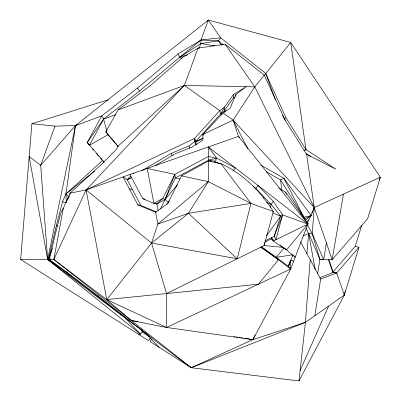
<?xml version="1.0" encoding="UTF-8"?>
<svg xmlns="http://www.w3.org/2000/svg" width="401" height="401" viewBox="0 0 401 401"><rect width="100%" height="100%" fill="white"/><g stroke="black" fill="none" stroke-linecap="round" stroke-linejoin="round"><path stroke-width="0.6" d="M155.022 165.698L174.761 154.039L192.545 146.816L202.861 140.165L202.861 134.49L223.051 112.972L233.111 120.125L238.51 136.36L307.913 224.044L273.327 241.051L271.597 238.801L271.622 237.593L273.327 241.051L286.58 249.948L295.211 257.231L293.727 255.597M224.324 112.26L224.635 106.987L233.422 94.536L246.159 86.696L235.923 94.521L230.144 108.235L223.051 112.972M196.054 144.335L195.883 141.899L195.487 141.653L220.69 113.869L224.48 110.571L233.262 98.12L233.422 94.536M235.873 95.714L235.923 94.521M199.147 48.14L200.836 43.529L201.001 40.02L208.314 20.05L290.71 42.446L380.338 177.212L367.667 218.705L332.138 259.683L319.913 259.392L308.645 233.342L306.058 228.61M151.884 338.83L150.114 341.617L191.267 367.732L298.996 380.95L305.412 322.339L310.224 259.683L300.474 241.873M317.612 273.918L319.913 259.392L312.224 233.618L314.229 207.548L306.645 154.3L285.201 120.29L282.489 115.373M150.385 337.883L148.616 340.67L20.662 259.482L31.885 123.759L108.22 99.774M306.895 253.808L308.645 233.342L312.224 233.618L323.722 259.683L326.379 242.926M306.645 154.3L335.797 169.137L305.963 149.518L286.038 117.879L265.683 73.418L220.665 37.799L208.314 20.05L75.463 125.603L65.929 193.974L66.235 202.685L62.491 201.813L56.315 225.753L48.401 259.482C80.581 282.394 111.127 307.457 142.766 331.081L145.267 332.845M319.712 277.672L332.885 272.66L333.081 271.848L355.316 246.204L358.93 247.307L344.319 295.146L305.412 322.339L252.926 339.617L166.54 327.472L166.54 293.547L264.129 245.572L264.605 242.53M314.835 315.752L320.655 279.051L310.224 259.683M343.426 194.149L332.138 259.683L314.229 207.548L254.81 86.867L225.141 44.23L198.049 48.085L182.921 57.253L150.119 85.744L118.089 109.889L105.764 131.949L118.215 146.701M305.412 322.339L191.267 367.732L53.834 259.482L63.288 208.269L70.08 193.137L103.222 162.676L116.696 149.062L118.089 146.18L184.37 85.453L198.049 48.085L199.292 48.045M69.844 194.35L70.08 193.137L86.105 189.914L238.51 136.36L239.397 137.994M140.631 328.835L142.766 331.081L140.47 334.168L47.634 259.482L75.463 125.603L77.142 124.771M298.996 380.95L344.319 295.146L345.136 291.522M270.419 207.322L271.096 204.335L273.327 201.342L258.114 185.508L255.883 188.5L254.72 188.219M67.894 199.267L68.31 197.462M63.288 208.269L60.817 212.841L55.538 233.252L49.378 259.482C97.684 294.249 143.232 332.614 191.267 367.732L252.926 339.617L290.71 268.996L288.484 266.54L289.056 264.134M225.141 44.23L264.259 75.177L254.81 86.867L184.37 85.453L86.105 189.914L151.553 243.056L237.227 258.795L250.936 203.387L220.866 163.583L208.314 161.037L181.533 175.864L167.778 203.392L166.946 204.249M264.129 245.572L273.327 211.507C260.54 191.212 242.861 173.613 220.866 163.583L219.658 163.683M273.327 201.342L282.6 214.866L275.868 239.798L274.169 236.339L280.555 216.134L282.6 214.866L307.913 224.044L286.58 249.948L280.088 245.116M355.316 246.204L361.687 225.347M261.477 246.836L276.274 257.302L288.484 266.54L290.344 260.675M48.401 259.482L52.361 248.334M89.007 144.876L87.248 142.525L103.593 119.102L139.453 91.162L179.793 57.188L200.836 43.529L218.425 40.857L220.665 37.799L201.001 40.02L177.879 54.03L137.538 87.999L101.679 115.939L75.463 125.603L54.957 126.109L40.707 165.307L47.634 259.482L124.676 317.547L140.47 334.168L138.375 334.168M66.902 200.936L68.451 196.856L69.358 196.014M288.484 266.54L292.986 254.775M278.765 188.019L285.617 192.274L308.073 223.633L290.71 268.996L166.54 327.472L131.348 320.534L106.756 299.607L53.834 259.482L20.662 259.482M49.829 258.329L49.378 259.482L50.476 260.028M160.5 208.936L165.092 199.442L174.841 174.415L208.314 156.525L216.841 158.255L235.332 167.879L233.101 170.871M282.6 214.866L274.169 236.339L265.016 240.841M379.176 180.099L380.338 177.212L314.229 207.548L312.94 210.319M62.491 201.813L65.929 193.974L102.661 160.32L87.248 142.525L101.679 115.939L103.593 119.102L106.887 131.147M300.138 370.494L328.569 306.153M53.834 259.482L86.105 189.914L194.57 138.425L219.773 110.641L224.635 106.987L220.69 113.869L222.094 114.866M255.031 335.076L252.926 339.617L244.284 338.259M307.276 222.52L308.564 219.748M311.652 213.091L312.424 211.427M168.425 202.711L165.092 199.442L175.317 177.954L174.841 174.415L147.212 168.44L153.919 203.392L156.901 203.949L165.092 199.442L177.578 184.65M174.841 174.415L162.781 198.49L156.901 203.949L158.149 210.475M307.346 222.56L311.151 215.588L314.229 207.548L233.111 120.125L202.861 134.49L203.167 135.563M306.9 225.778L308.073 223.633M169.362 200.726L167.778 203.392L155.623 212.284L137.859 204.851L123.037 176.936L127.127 179.578L140.841 205.412L156.315 211.888M166.54 327.472L106.756 299.607L151.553 243.056L188.43 213.307L208.314 181.653L208.314 161.037M254.81 86.867L233.111 120.125L247.848 148.801M266.59 235.798L280.555 216.134L271.096 204.335L255.883 188.5L253.407 186.585M264.084 75.604L290.71 42.446L305.963 149.518L304.409 150.55M207.568 21.052L208.314 20.05M208.791 161.192L208.314 156.525L208.314 146.972L216.841 158.255L214.61 161.247L208.791 160.064L175.317 177.954L180.184 179.006M71.228 274.901L70.566 275.778L66.005 271.492M97.854 296.419L98.511 295.537M106.887 130.455L105.764 131.949L118.089 146.18M290.149 261.126L290.71 268.996L278.505 259.758L276.274 257.302L283.968 247.958M261.377 246.871L278.505 259.758L258.339 284.244L106.756 299.607L86.105 189.914M320.655 279.051L336.695 272.956L358.93 247.307M75.463 125.603L40.707 165.307L29.173 156.555L47.634 259.482M130.566 178.37L127.127 179.578L130.726 176.139M132.977 173.989L133.879 173.127M69.403 196.054L68.451 196.856L65.929 193.974L94.576 171.232M273.327 211.507L250.936 203.387L208.314 181.653L157.879 224.044L151.553 243.056L166.54 293.547M305.166 220.41L311.151 215.588L283.838 178.199L260.795 165.127M141.809 170.726L171.292 153.342L188.911 145.949L194.781 141.468L194.57 138.425L195.883 141.899L203.071 138.49M233.262 98.12L235.382 96.811M264.986 242.054L271.597 238.801L273.126 239.843M195.487 141.653L203.222 137.979M303.026 235.994L308.645 233.342L315.181 269.552M284.048 118.756L286.038 117.879M303.973 150.395L305.963 149.518M127.127 179.578L131.558 177.633M118.089 109.889L184.37 85.453L219.773 110.641L220.69 113.869M115.904 114.561L103.593 119.102L89.363 145.342L107.874 134.766L107.543 133.558M250.936 203.387L188.43 213.307L157.879 224.044L155.623 212.284M187.382 54.842L179.793 57.188L177.879 54.03M300.575 213.618L303.978 217.272L311.151 215.588L304.514 218.956L303.978 217.272L283.838 178.199L280.52 179.879L266.053 171.673M216.841 158.255L208.791 160.064L211.382 161.778M276.274 257.302L292.364 254.871M319.913 259.392L323.522 259.392M223.317 44.727L218.425 40.857L201.001 40.02L179.793 57.188L181.813 58.476M344.319 295.146L336.695 272.956L332.885 272.66L328.329 259.392M263.888 245.512L283.111 247.372M31.885 123.759L54.957 126.109M131.348 320.534L138.134 321.602M233.793 336.614L235.026 336.805M236.259 337L237.497 337.196M239.347 337.487L240.58 337.677M241.818 337.873L243.051 338.068M200.836 43.529L214.931 45.93M129.383 188.886L132.365 189.447M129.944 174.51L142.816 198.746L145.202 199.192M137.859 204.851L140.841 205.412M181.533 175.864L208.314 181.653M224.48 110.571L226.129 110.947M56.315 225.753L57.388 226.004M336.695 272.956L333.081 271.848L328.92 259.733M290.575 260.114L293.657 261.297M266.444 202.515L271.096 204.335M165.092 199.442L162.781 198.49L153.919 203.392L142.816 198.746M272.795 212.896L280.555 216.134M155.788 203.487L156.901 203.949M218.961 163.513L214.61 161.247L215.708 162.701M141.628 331.672L149.142 336.439M305.998 153.648L310.71 156.746M260.655 247.277L278.505 259.758M271.597 238.801L273.096 239.918M208.314 146.972L307.913 224.044M142.766 331.081L148.796 336.218M188.43 213.307L237.227 258.795M190.36 366.88L191.267 367.732M145.413 333.171L159.212 347.391M285.467 248.72L286.58 249.948M92.576 149.057L93.383 149.984M97.804 155.092L98.606 156.019L96.496 153.202M100.536 158.245L101.689 159.578M102.846 160.911L103.999 162.245M102.661 160.32L104.07 162.194M218.425 40.857L221.522 45.308M303.978 217.272L280.52 179.879L281.833 190.29M137.538 87.999L139.453 91.162M307.336 224.68L312.224 233.618M264.259 75.177L285.201 120.29M285.617 192.274L286.655 194.515M263.442 197.472L263.923 198.595M194.781 141.468L196.094 144.941M188.911 145.949L189.788 148.265M171.292 153.342L172.169 155.658M265.683 73.418L275.507 100.2M194.57 138.425L195.332 141.117"/></g></svg>
